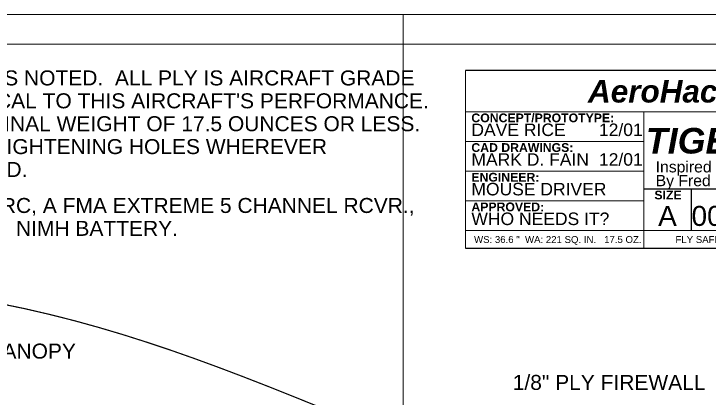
# Model space of a CAD drawing. Extents: x -1080 to 1070, y -166 to 202.
# Drawn here: x -86.6 to 59.5, y 90.2 to 171.1 of the extents above; entities that cross this region are included whole.
import ezdxf

# ---------------------------------------------------------------- set-up
doc = ezdxf.new("R2010")
doc.units = 0
doc.header["$MEASUREMENT"] = 0
doc.linetypes.add('DASHED', pattern=[0.75, 0.5, -0.25])
doc.layers.add('BORDER', color=7, linetype='CONTINUOUS')
doc.layers.add('DEFAULT', color=7, linetype='CONTINUOUS')
doc.styles.add('ARIAL', font='ARIAL.TTF')
doc.styles.add('ARIAL_BOLD', font='ARIALBD.TTF')
doc.styles.add('ARIAL_BOLD_ITALIC', font='ARIALBI.TTF')

# ---------------------------------------------------------------- blocks, each defined once
blk = doc.blocks.new('GROUP24')
at = {"layer": 'DEFAULT', "color": 3, "const_width": 0.01}
for points in [[(-37.625, 6.7375), (48.375, 6.7375)], [(5.375, -6.7375), (5.375, 6.7375)]]:
    blk.add_lwpolyline(points, dxfattribs=at)
at = {"layer": 'DEFAULT', "color": 3, "linetype": 'DASHED', "const_width": 0.01}
blk.add_lwpolyline([(-37.375, 6.4875), (48.125, 6.4875)], dxfattribs=at)
blk = doc.blocks.new('GROUP58')
at = {"layer": 'BORDER', "const_width": 0.01}
for points in [[(-1.9327, 0.7551), (1.5673, 0.7551)], [(-1.9327, -0.7449), (-1.9327, 0.7551)], [(-1.9327, 0.4051), (1.5673, 0.4051)], [(-0.4327, -0.7449), (-0.4327, 0.4051)], [(-1.9327, 0.1551), (-0.4327, 0.1551)], [(-1.9327, -0.0949), (-0.4327, -0.0949)], [(-0.4327, -0.2449), (1.5673, -0.2449)], [(-0.0327, -0.5949), (-0.0327, -0.2449)], [(-1.9327, -0.3449), (-0.4327, -0.3449)], [(-1.9327, -0.5949), (1.5673, -0.5949)], [(0.5673, -0.7449), (0.5673, -0.5949)]]:
    blk.add_lwpolyline(points, dxfattribs=at)
at = {"layer": 'DEFAULT', "const_width": 0.01}
for points in [[(1.5673, -0.7449), (1.5673, 0.7551)], [(-1.9327, -0.7449), (1.5673, -0.7449)]]:
    blk.add_lwpolyline(points, dxfattribs=at)
at = {"layer": 'BORDER'}
for s, height, style, p in [('AeroHacks', 0.1895, 'ARIAL_BOLD_ITALIC', (-0.9018, 0.4835)), ('CONCEPT/PROTOTYPE:', 0.0737, 'ARIAL_BOLD', (-1.8827, 0.3175)), ('DAVE RICE', 0.1053, 'ARIAL', (-1.8827, 0.2014)), ('12/01', 0.1053, 'ARIAL', (-0.8097, 0.2014)), ('TIGER SPORT', 0.2158, 'ARIAL_BOLD_ITALIC', (-0.4155, 0.054)), ('CAD DRAWINGS:', 0.0737, 'ARIAL_BOLD', (-1.8827, 0.0675)), ('12/01', 0.1053, 'ARIAL', (-0.8097, -0.0486)), ('MARK D. FAIN', 0.1053, 'ARIAL', (-1.8827, -0.0486)), ("Inspired By The Lil' Tiger", 0.0947, 'ARIAL', (-0.3327, -0.1052)), ('ENGINEER:', 0.0737, 'ARIAL_BOLD', (-1.8827, -0.1825)), ('By Fred Reese', 0.0947, 'ARIAL', (-0.3327, -0.2212)), ('MOUSE DRIVER', 0.1053, 'ARIAL', (-1.8827, -0.2986)), ('SIZE', 0.0737, 'ARIAL_BOLD', (-0.3434, -0.3325)), ('DWG NUMBER', 0.0737, 'ARIAL_BOLD', (0.4029, -0.3325)), ('APPROVED:', 0.0737, 'ARIAL_BOLD', (-1.8827, -0.4325)), ('A', 0.1684, 'ARIAL', (-0.312, -0.5558)), ('0001-OF LOTS', 0.1684, 'ARIAL', (-0.0309, -0.5558)), ('WHO NEEDS IT?', 0.1053, 'ARIAL', (-1.8827, -0.5486)), (' WS: 36.6 "  WA: 221 SQ. IN.   17.5 OZ.', 0.0579, 'ARIAL', (-1.8827, -0.6994)), ('FLY SAFELY', 0.0579, 'ARIAL', (-0.1661, -0.6994)), ('SHEET', 0.0737, 'ARIAL_BOLD', (0.6173, -0.7075)), ('1 OF 1', 0.1053, 'ARIAL', (1.0378, -0.7236))]:
    blk.add_text(s, height=height, dxfattribs=dict(at, style=style)).set_placement(p)
blk = doc.blocks.new('GROUP26')
at = {"layer": 'DEFAULT', "const_width": 0.01}
blk.add_lwpolyline([(2.7757, 2.6473), (2.9916, 2.6025), (3.2034, 2.5534), (3.4119, 2.5004), (3.6172, 2.4434), (3.8203, 2.3829), (4.0214, 2.3189), (4.2213, 2.252), (4.4201, 2.1818), (4.6187, 2.109), (4.8174, 2.0336), (5.017, 1.9559), (5.2176, 1.8759), (5.4202, 1.7941), (5.6249, 1.7105), (5.8326, 1.6255)], dxfattribs=at)
at = {"layer": 'DEFAULT', "style": 'ARIAL'}
for s, p in [('.020" FORMED PLASTIC CANOPY', (0.6233, 2.182)), ('1/8" PLY FIREWALL', (7.0954, 1.9184))]:
    blk.add_text(s, height=0.1263, dxfattribs=at).set_placement(p)

msp = doc.modelspace()

# ---------------------------------------------------------------- block references
at = {"layer": 'DEFAULT', "xscale": 25, "yscale": 25, "zscale": 25}
for name, p in [('GROUP24', (-139.15, 2.52)), ('GROUP26', (-159.13, 43.94)), ('GROUP58', (56.63, 140.33))]:
    msp.add_blockref(name, p, dxfattribs=at)

# ---------------------------------------------------------------- texts
at = {"layer": 'DEFAULT', "style": 'ARIAL'}
for s, p in [('ALL MATERIAL CONTEST BALSA UNLESS NOTED.  ALL PLY IS AIRCRAFT GRADE', (-173.48, 156.02)), ("HARD PLYWOOD.  LIGHTNESS IS CRITICAL TO THIS AIRCRAFT'S PERFORMANCE.", (-173.48, 151.2)), (' MAKE EVERY EFFORT TO ACHIEVE A FINAL WEIGHT OF 17.5 OUNCES OR LESS. ', (-173.48, 146.38)), ('HOLLOW ALL BLOCKS WELL AND ADD LIGHTENING HOLES WHEREVER', (-173.48, 141.56)), ('STRENGTH WILL NOT BE COMPROMISED.', (-173.48, 136.74)), ('THE PROTOTYPE USED A NORVEL .061RC, A FMA EXTREME 5 CHANNEL RCVR.,  ', (-173.45, 129.16)), ('( 4 ) FMA S-100 SERVOS AND A 280 MaH  NIMH BATTERY.', (-173.45, 124.34))]:
    msp.add_text(s, height=3.1575, dxfattribs=at).set_placement(p)

doc.saveas('drawing.dxf')
